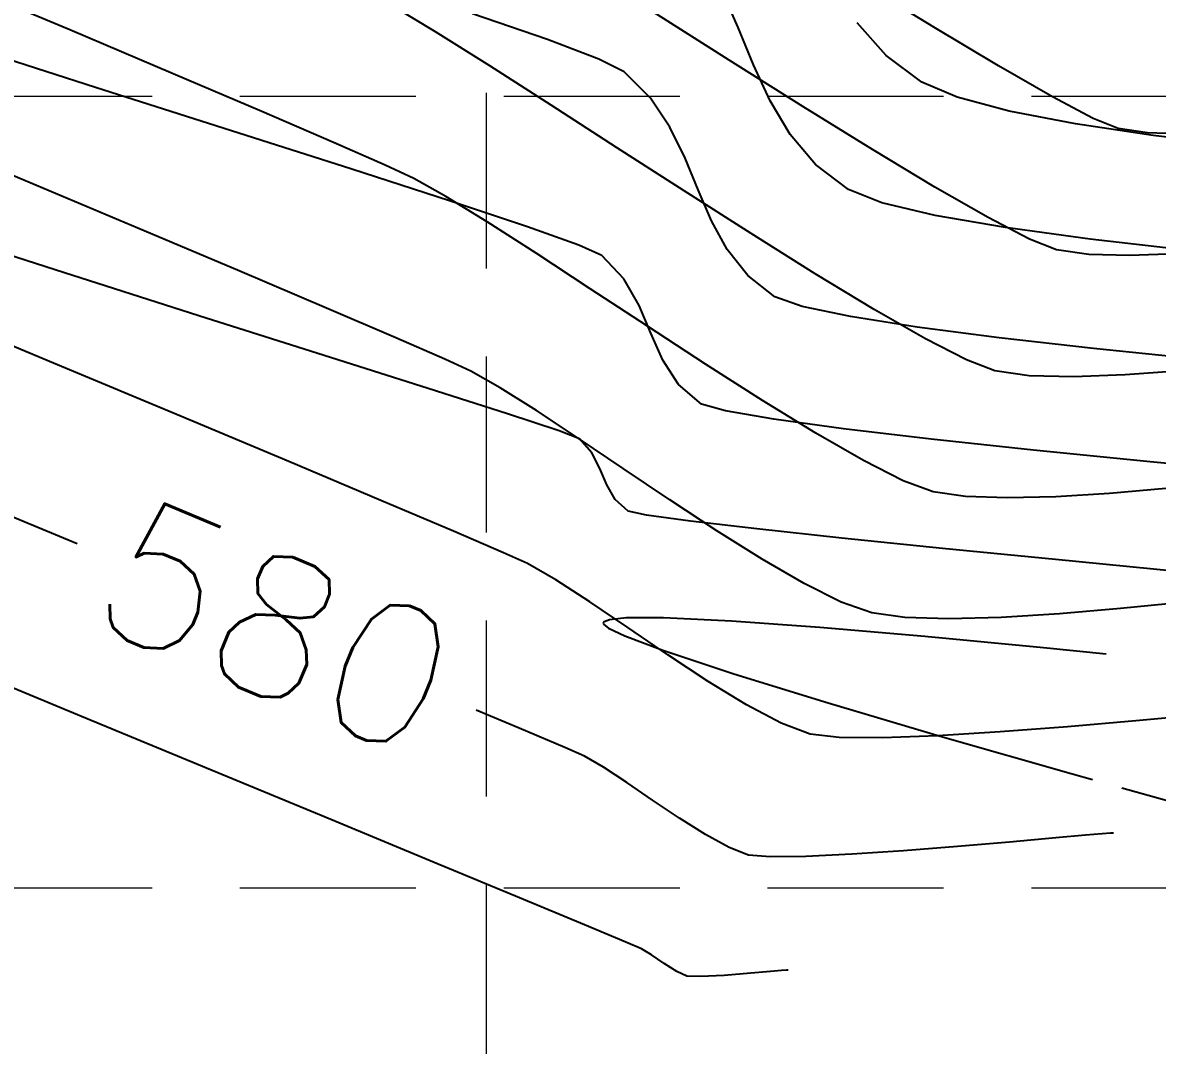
# Model space of a CAD drawing. Header units: inches. Extents: x 2547543 to 2548696, y 7125653 to 7126375.
# Drawn here: x 2547839.05 to 2547864.85, y 7125776.71 to 7125799.97 of the extents above; entities that cross this region are included whole.
import ezdxf

# ---------------------------------------------------------------- set-up
doc = ezdxf.new("R2010")
doc.units = ezdxf.units.IN
doc.header["$MEASUREMENT"] = 0
doc.linetypes.add('HIDDEN', pattern=[0.375, 0.25, -0.125])
for name, color, linetype in [('CONT-MJR', 6, 'Continuous'), ('CONT-MNR', 14, 'Continuous'), ('GRID', 254, 'HIDDEN'), ('V-TOPO-MAJR-E', 6, 'Continuous'), ('V-TOPO-MINR-E', 14, 'Continuous')]:
    doc.layers.add(name, color=color, linetype=linetype)
doc.styles.add('L100', font='simplex', dxfattribs={"height": 4})

msp = doc.modelspace()

# ---------------------------------------------------------------- linework, layer by layer
at = {"layer": 'CONT-MJR', "color": 35}
for points, elevation in [([(2547858.683439637, 7125799.224305421), (2547858.022344749, 7125799.968443315)], 575), ([(2547860.299663153, 7125798.271376992), (2547859.494396986, 7125798.61361103)], 575), ([(2547852.268906738, 7125786.346551284), (2547852.249257971, 7125786.316951154)], 580), ([(2547852.249257971, 7125786.316951154), (2547852.259456713, 7125786.286276112)], 580), ([(2547852.259456713, 7125786.286276112), (2547852.36755301, 7125786.203194682)], 580), ([(2547852.390845399, 7125786.393236784), (2547852.268906738, 7125786.346551284)], 580), ([(2547852.770528926, 7125786.43336266), (2547852.390845399, 7125786.393236784)], 580), ([(2547853.616571561, 7125786.434922742), (2547852.770528926, 7125786.43336266)], 580), ([(2547855.161264969, 7125786.361703266), (2547853.616571561, 7125786.434922742)], 580), ([(2547857.366245997, 7125784.501306599), (2547859.963823958, 7125783.732839668)], 580), ([(2547864.040829306, 7125782.570513687), (2547866.219841362, 7125781.95998975)], 580)]:
    msp.add_lwpolyline(points, dxfattribs=dict(at, elevation=elevation))
at = {"layer": 'CONT-MJR', "color": 35, "extrusion": (0.6015600347260947, 0.79882759380253, 0), "elevation": 7224975.006358966}
msp.add_lwpolyline([(2251295.192198935, 575), (2251296.20738338, 575)], dxfattribs=at)
at = {"layer": 'CONT-MJR', "color": 35, "extrusion": (-0.2574051014614311, -0.9663035825979487, 0), "elevation": -7541516.637446207}
msp.add_lwpolyline([(627790.9316978573, 575.0000000000009), (627789.7084861037, 575.0000000000009)], dxfattribs=at)
at = {"layer": 'CONT-MJR', "color": 35, "extrusion": (-0.1880688843073614, -0.9821558403610826, 0), "elevation": -7477817.546450246}
msp.add_lwpolyline([(1162257.694643649, 575), (1162256.163158867, 575)], dxfattribs=at)
at = {"layer": 'CONT-MJR', "color": 35, "extrusion": (-0.1461350166269469, -0.9892646546376971, 0), "elevation": -7421631.769333343}
msp.add_lwpolyline([(1479184.026941425, 575), (1479182.235959985, 575)], dxfattribs=at)
at = {"layer": 'CONT-MJR', "color": 35, "extrusion": (-0.1180540942590287, -0.9930071655475001, 0), "elevation": -7376753.751407985}
msp.add_lwpolyline([(1688820.401146915, 575.0000000000005), (1688818.402382245, 575.0000000000005)], dxfattribs=at)
at = {"layer": 'CONT-MJR', "color": 35, "extrusion": (-0.0724494666380272, -0.9973720844217897, 0), "elevation": -7291651.144220944}
msp.add_lwpolyline([(2024902.206534271, 580.0000000000009), (2024900.191713727, 580.0000000000009)], dxfattribs=at)
at = {"layer": 'CONT-MJR', "color": 35, "extrusion": (-0.4282777261012266, -0.9036471597507308, 0), "elevation": -7530384.881925048}
msp.add_lwpolyline([(-749455.9563842579, 580.0000000000009), (-749455.5442126249, 580.0000000000009)], dxfattribs=at)
at = {"layer": 'CONT-MJR', "color": 35, "extrusion": (-0.3524393609738374, -0.9358346525088465, 0), "elevation": -7566521.081666644}
msp.add_lwpolyline([(-127038.5900844797, 580.0000000000009), (-127037.6666515009, 580.0000000000009)], dxfattribs=at)
at = {"layer": 'CONT-MJR', "color": 35, "extrusion": (-0.08627739450300616, -0.9962711534505919, 0), "elevation": -7319037.730649875}
msp.add_lwpolyline([(1923564.735310984, 580.0000000000009), (1923562.333892375, 580.0000000000009)], dxfattribs=at)
at = {"layer": 'CONT-MJR', "color": 35, "extrusion": (-0.09493408557108284, -0.9954835605859006, 0), "elevation": -7335481.545558169}
msp.add_lwpolyline([(1859875.03693418, 580), (1859872.331205552, 580)], dxfattribs=at)
at = {"layer": 'CONT-MJR', "color": 35, "extrusion": (-0.1007685070710241, -0.9949098994294294, 0), "elevation": -7346259.061392843}
msp.add_lwpolyline([(1816840.02554529, 580.0000000000005), (1816838.589731879, 580.0000000000005)], dxfattribs=at)
at = {"layer": 'CONT-MJR', "color": 35, "extrusion": (-0.315130919348933, -0.9490482093499235, 0), "elevation": -7565621.608606227}
msp.add_lwpolyline([(172480.5016356432, 580), (172482.2058284688, 580)], dxfattribs=at)
at = {"layer": 'CONT-MJR', "color": 35, "extrusion": (0.2952903710165327, 0.9554075553317122, 0), "elevation": 7560386.097189929}
msp.add_lwpolyline([(-330064.3836498982, 580.0000000000009), (-330066.6284442982, 580.0000000000009)], dxfattribs=at)
at = {"layer": 'CONT-MJR', "color": 35, "extrusion": (0.2757829144136507, 0.9612199457551395, 0), "elevation": 7552101.699484235}
msp.add_lwpolyline([(-483884.4108946496, 580.0000000000009), (-483887.5069752622, 580.0000000000009)], dxfattribs=at)
at = {"layer": 'CONT-MJR', "color": 35, "extrusion": (-0.2697940636839826, -0.9629180459420642, 0), "elevation": -7548943.221896692}
msp.add_lwpolyline([(530889.2835039776, 580), (530889.7367145584, 580)], dxfattribs=at)
at = {"layer": 'CONT-MNR', "color": 35, "extrusion": (0.917355216341702, 0.3980696007618129, 0), "elevation": 5173852.668367241}
msp.add_lwpolyline([(5522665.921526715, 576), (5522666.850579684, 576)], dxfattribs=at)
at = {"layer": 'CONT-MNR', "color": 35, "extrusion": (-0.3263557606258244, -0.9452470140160929, 0), "elevation": -7567146.623700409}
msp.add_lwpolyline([(82802.78454126185, 577), (82800.98684709286, 577)], dxfattribs=at)
at = {"layer": 'CONT-MNR', "color": 35}
for points, elevation in [([(2547855.665035751, 7125799.008143116), (2547855.315387113, 7125799.857322472)], 576), ([(2547852.146793521, 7125799.139370644), (2547850.97698473, 7125799.584943868)], 577), ([(2547853.76475333, 7125797.590460905), (2547853.319768006, 7125798.254065208)], 577), ([(2547854.111080306, 7125796.885722738), (2547853.76475333, 7125797.590460905)], 577), ([(2547846.507490385, 7125796.643002493), (2547843.79521402, 7125797.509942412)], 578), ([(2547857.07394447, 7125796.745464542), (2547856.496210684, 7125797.425583537)], 576), ([(2547857.82391413, 7125796.174960226), (2547857.07394447, 7125796.745464542)], 576), ([(2547851.695540976, 7125794.912339823), (2547850.525453826, 7125795.328521484)], 578), ([(2547855.069708661, 7125794.807929478), (2547854.712398219, 7125795.466134584)], 577), ([(2547843.050634833, 7125793.305439222), (2547839.783614515, 7125794.347126319)], 579), ([(2547853.061324651, 7125793.537321122), (2547852.71667801, 7125794.142820098)], 578), ([(2547857.872229342, 7125793.285625428), (2547856.773010253, 7125793.516579074)], 577), ([(2547845.903633302, 7125792.400348665), (2547843.050634833, 7125793.305439222)], 579), ([(2547859.385894231, 7125793.04696827), (2547857.872229342, 7125793.285625428)], 577), ([(2547853.603159135, 7125792.292241116), (2547853.330090033, 7125792.90566445)], 578), ([(2547848.26918777, 7125791.649923429), (2547845.903633302, 7125792.400348665)], 579), ([(2547855.02539312, 7125791.13916988), (2547854.48294842, 7125791.297658616)], 578), ([(2547851.989590287, 7125790.189462632), (2547851.706965675, 7125790.507327477)], 579), ([(2547862.03300156, 7125790.24774776), (2547859.708585742, 7125790.497677405)], 578), ([(2547852.173883636, 7125789.828291542), (2547851.989590287, 7125790.189462632)], 579), ([(2547852.517752328, 7125789.125657431), (2547852.327414667, 7125789.461220907)], 579), ([(2547853.235076165, 7125788.769001495), (2547852.812465565, 7125788.859007811)], 579), ([(2547854.235888319, 7125788.632690913), (2547853.235076165, 7125788.769001495)], 579), ([(2547855.740334911, 7125788.456764679), (2547854.235888319, 7125788.632690913)], 579), ([(2547859.961862959, 7125788.012819722), (2547857.673848829, 7125788.24791141)], 579), ([(2547865.303123406, 7125787.490675551), (2547862.52981019, 7125787.75817823)], 579)]:
    msp.add_lwpolyline(points, dxfattribs=dict(at, elevation=elevation))
at = {"layer": 'CONT-MNR', "color": 35, "extrusion": (-0.3049276047079105, -0.9523755330157828, 0), "elevation": -7563343.103770133}
msp.add_lwpolyline([(253648.4820151152, 578.0000000000009), (253644.910521965, 578.0000000000009)], dxfattribs=at)
at = {"layer": 'CONT-MNR', "color": 35, "extrusion": (0.4497722647924121, 0.89314327508161, 0), "elevation": 7510312.811330746}
msp.add_lwpolyline([(929389.1592155457, 577), (929389.80655968, 577)], dxfattribs=at)
at = {"layer": 'CONT-MNR', "color": 35, "extrusion": (0.9082280040061539, 0.4184756775954822, 0), "elevation": 5296007.4334931}
msp.add_lwpolyline([(5405633.682014941, 576.0000000000009), (5405634.584273531, 576.0000000000009)], dxfattribs=at)
at = {"layer": 'CONT-MNR', "color": 35, "extrusion": (0.7067168715321288, 0.7074964759571886, 0), "elevation": 6842088.080402218}
msp.add_lwpolyline([(3233324.604290383, 577), (3233325.445006125, 577)], dxfattribs=at)
at = {"layer": 'CONT-MNR', "color": 35, "extrusion": (-0.3038798755505057, -0.9527103553732421, 0), "elevation": -7563059.533426766}
msp.add_lwpolyline([(261970.7070544553, 578), (261967.4629000342, 578)], dxfattribs=at)
at = {"layer": 'CONT-MNR', "color": 35, "extrusion": (0.8596028308603557, 0.5109627904034332, 0), "elevation": 5831161.993194416}
msp.add_lwpolyline([(4823495.774317718, 576), (4823496.66205684, 576)], dxfattribs=at)
at = {"layer": 'CONT-MNR', "color": 35, "extrusion": (0.9231457024858802, 0.3844502724434601, 0), "elevation": 5091555.127297632}
msp.add_lwpolyline([(5598624.787403733, 577), (5598625.564691199, 577)], dxfattribs=at)
at = {"layer": 'CONT-MNR', "color": 35, "extrusion": (0.3075332537381679, 0.9515373339208588, 0), "elevation": 7564009.066218742}
msp.add_lwpolyline([(-232954.027301285, 578.0000000000005), (-232951.6458779024, 578.0000000000005)], dxfattribs=at)
at = {"layer": 'CONT-MNR', "color": 35, "extrusion": (0.9183779522181814, 0.3957043553962222, 0), "elevation": 5159601.894933828}
msp.add_lwpolyline([(5535976.241501516, 577), (5535977.005934684, 577)], dxfattribs=at)
at = {"layer": 'CONT-MNR', "color": 35, "extrusion": (-0.3665106977612597, -0.9304138371856658, 0), "elevation": -7563756.51098694}
msp.add_lwpolyline([(-241117.5367720942, 576), (-241118.3536377209, 576)], dxfattribs=at)
at = {"layer": 'CONT-MNR', "color": 35, "extrusion": (0.3153163396976056, 0.9489866205166986, 0), "elevation": 7565663.329090006}
msp.add_lwpolyline([(-170996.3593084295, 578.0000000000009), (-170994.5131810475, 578.0000000000009)], dxfattribs=at)
at = {"layer": 'CONT-MNR', "color": 35, "extrusion": (0.2316657605534446, 0.9727954437533073, 0), "elevation": 7522193.35750127}
msp.add_lwpolyline([(-827743.548044075, 576), (-827742.3007192975, 576)], dxfattribs=at)
at = {"layer": 'CONT-MNR', "color": 35, "extrusion": (-0.1705288917747273, -0.9853526764920688, 0), "elevation": -7455905.46103527}
msp.add_lwpolyline([(1295388.070584238, 576.0000000000009), (1295386.446227274, 576.0000000000009)], dxfattribs=at)
at = {"layer": 'CONT-MNR', "color": 35, "extrusion": (0.3061581095485602, 0.9519806783531123, 0), "elevation": 7563660.347966119}
msp.add_lwpolyline([(-243874.5191923827, 579), (-243870.7295986465, 579)], dxfattribs=at)
at = {"layer": 'CONT-MNR', "color": 35, "extrusion": (-0.1358591362000354, -0.9907281640848716, 0), "elevation": -7405876.353407758}
msp.add_lwpolyline([(1556135.589100086, 576), (1556133.649576192, 576)], dxfattribs=at)
at = {"layer": 'CONT-MNR', "color": 35, "extrusion": (-0.1134324682642134, -0.9935457086332204, 0), "elevation": -7368813.513781749}
msp.add_lwpolyline([(1723124.337242556, 576.0000000000005), (1723122.14678344, 576.0000000000005)], dxfattribs=at)
at = {"layer": 'CONT-MNR', "color": 35, "extrusion": (-0.4109161618813552, -0.9116731365487831, 0), "elevation": -7543349.237910812}
msp.add_lwpolyline([(-605295.778152281, 578.0000000000009), (-605296.3489973908, 578.0000000000009)], dxfattribs=at)
at = {"layer": 'CONT-MNR', "color": 35, "extrusion": (0.7844785242600008, 0.6201559843900982, 0), "elevation": 6417841.878786769}
msp.add_lwpolyline([(4009964.679209854, 577.0000000000005), (4009965.426265615, 577.0000000000005)], dxfattribs=at)
at = {"layer": 'CONT-MNR', "color": 35, "extrusion": (0.7300837672010638, 0.683357661016179, 0), "elevation": 6729611.92798608}
msp.add_lwpolyline([(3461331.959006571, 578.0000000000009), (3461332.691731043, 578.0000000000009)], dxfattribs=at)
at = {"layer": 'CONT-MNR', "color": 35, "extrusion": (-0.6163206660770838, -0.7874952930439012, 0), "elevation": -7181825.428096743}
msp.add_lwpolyline([(-2385349.213710065, 577), (-2385350.001564314, 577)], dxfattribs=at)
at = {"layer": 'CONT-MNR', "color": 35, "extrusion": (-0.3342473639820651, -0.9424853843275454, 0), "elevation": -7567570.651294285}
msp.add_lwpolyline([(19540.07072506286, 577), (19539.41333664255, 577)], dxfattribs=at)
at = {"layer": 'CONT-MNR', "color": 35, "extrusion": (0.9201675946066328, 0.3915247091000053, 0), "elevation": 5134376.064656603}
msp.add_lwpolyline([(5559376.183777287, 578.0000000000009), (5559376.870235576, 578.0000000000009)], dxfattribs=at)
at = {"layer": 'CONT-MNR', "color": 35, "extrusion": (-0.1292616106883366, -0.9916105263672109, 0), "elevation": -7395351.802116105}
msp.add_lwpolyline([(1605394.578750843, 577.0000000000009), (1605392.700073349, 577.0000000000009)], dxfattribs=at)
at = {"layer": 'CONT-MNR', "color": 35, "extrusion": (-0.1126951899090502, -0.9936296061266306, 0), "elevation": -7367530.4046017}
msp.add_lwpolyline([(1728589.956545617, 577), (1728587.79580731, 577)], dxfattribs=at)
at = {"layer": 'CONT-MNR', "color": 35, "extrusion": (-0.1011961707821878, -0.9948664910524538, 0), "elevation": -7347046.26008372}
msp.add_lwpolyline([(1813683.373365701, 577), (1813680.995321572, 577)], dxfattribs=at)
at = {"layer": 'CONT-MNR', "color": 35, "extrusion": (0.8387646136552978, 0.5444941899411592, 0), "elevation": 6017001.944956812}
msp.add_lwpolyline([(4589570.278569901, 578), (4589570.93524872, 578)], dxfattribs=at)
at = {"layer": 'CONT-MNR', "color": 35, "extrusion": (-0.6475525066639323, -0.7620208337790103, 0), "elevation": -7079870.983025222}
msp.add_lwpolyline([(-2672805.819318928, 578), (-2672806.504643342, 578)], dxfattribs=at)
at = {"layer": 'CONT-MNR', "color": 35, "extrusion": (-0.3048670968940112, -0.95239490403478, 0), "elevation": -7563322.759754371}
msp.add_lwpolyline([(254140.1893394999, 579.0000000000009), (254138.2944445247, 579.0000000000009)], dxfattribs=at)
at = {"layer": 'CONT-MNR', "color": 35, "extrusion": (-0.1697933339035487, -0.9854796922118275, 0), "elevation": -7454931.257659315}
msp.add_lwpolyline([(1300948.671061836, 578.0000000000009), (1300947.55200475, 578.0000000000009)], dxfattribs=at)
at = {"layer": 'CONT-MNR', "color": 35, "extrusion": (-0.3138574968570502, -0.9494701004595283, 0), "elevation": -7565387.411759811}
msp.add_lwpolyline([(182625.7492294, 579), (182624.5165418019, 579)], dxfattribs=at)
at = {"layer": 'CONT-MNR', "color": 35, "extrusion": (-0.1347464401174842, -0.9908801122616526, 0), "elevation": -7404119.078864784}
msp.add_lwpolyline([(1564446.604111308, 578), (1564445.002917605, 578)], dxfattribs=at)
at = {"layer": 'CONT-MNR', "color": 35, "extrusion": (-0.3590828410430606, -0.9333056912225728, 0), "elevation": -7565430.664442169}
msp.add_lwpolyline([(-180824.6015466126, 579.0000000000009), (-180825.0973001164, 579.0000000000009)], dxfattribs=at)
at = {"layer": 'CONT-MNR', "color": 35, "extrusion": (-0.1174135473845601, -0.9930831077460606, 0), "elevation": -7375655.419204069}
msp.add_lwpolyline([(1693572.097251806, 578.0000000000009), (1693570.089571305, 578.0000000000009)], dxfattribs=at)
at = {"layer": 'CONT-MNR', "color": 35, "extrusion": (-0.09969920807659731, -0.9950176219087274, 0), "elevation": -7344306.693513061}
msp.add_lwpolyline([(1824734.567777209, 578), (1824731.976408356, 578)], dxfattribs=at)
at = {"layer": 'CONT-MNR', "color": 35, "extrusion": (-0.09428774577401182, -0.9955449869276906, 0), "elevation": -7334276.912588946}
msp.add_lwpolyline([(1864641.934601832, 578.0000000000009), (1864639.166350073, 578.0000000000009)], dxfattribs=at)
at = {"layer": 'CONT-MNR', "color": 35, "extrusion": (0.92255414165392, 0.3858676660685617, 0), "elevation": 5100143.465276247}
msp.add_lwpolyline([(5590792.748936353, 579.0000000000009), (5590793.146821549, 579.0000000000009)], dxfattribs=at)
at = {"layer": 'CONT-MNR', "color": 35, "extrusion": (-0.670919287221581, -0.7415303837565158, 0), "elevation": -6993392.540072864}
msp.add_lwpolyline([(-2891518.908394296, 579), (-2891519.305833487, 579)], dxfattribs=at)
at = {"layer": 'CONT-MNR', "color": 35, "extrusion": (-0.1073927632371755, -0.9942166737710066, 0), "elevation": -7358198.965764686}
msp.add_lwpolyline([(1767864.49154972, 579.0000000000009), (1767862.546788613, 579.0000000000009)], dxfattribs=at)
at = {"layer": 'CONT-MNR', "color": 35, "extrusion": (-0.09867753567697565, -0.9951194621515144, 0), "elevation": -7342426.877009541}
msp.add_lwpolyline([(1832272.414566524, 579), (1832269.834024863, 579)], dxfattribs=at)
at = {"layer": 'GRID', "color": 252, "linetype": 'HIDDEN', "lineweight": 0, "ltscale": 16}
for p, q in [((2547849.583313598, 7126356.376313465), (2547849.583313598, 7125726.296813901)), ((2547561.986892405, 7125798.2968139), (2548677.986892388, 7125798.2968139)), ((2547561.986892405, 7125780.2968139), (2548677.986892388, 7125780.2968139))]:
    msp.add_line(p, q, dxfattribs=at)
at = {"layer": 'V-TOPO-MAJR-E', "color": 35, "extrusion": (-0.5355106500897718, -0.8445284741442588, 0), "elevation": -7382343.803585861}
msp.add_lwpolyline([(-1664205.130486598, 575), (-1664207.169119937, 575)], dxfattribs=at)
at = {"layer": 'V-TOPO-MAJR-E', "color": 35, "extrusion": (-0.5320512305037947, -0.846712163677479, 0), "elevation": -7389090.236669109}
msp.add_lwpolyline([(-1633988.293828504, 575), (-1633990.276911625, 575)], dxfattribs=at)
at = {"layer": 'V-TOPO-MAJR-E', "color": 35, "extrusion": (-0.5258443014564765, -0.8505808430865054, 0), "elevation": -7400843.298600934}
msp.add_lwpolyline([(-1579900.272624365, 575), (-1579902.129741258, 575)], dxfattribs=at)
at = {"layer": 'V-TOPO-MAJR-E', "color": 35, "extrusion": (0.5154285437951145, 0.8569325622481899, 0), "elevation": 7419566.485181743}
msp.add_lwpolyline([(1489494.755308527, 575.0000000000009), (1489496.416193321, 575.0000000000009)], dxfattribs=at)
at = {"layer": 'V-TOPO-MAJR-E', "color": 35, "extrusion": (0.4973296298415289, 0.86756166310049, 0), "elevation": 7449193.796840874}
msp.add_lwpolyline([(1333442.729044346, 575.0000000000009), (1333444.123775442, 575.0000000000009)], dxfattribs=at)
at = {"layer": 'V-TOPO-MAJR-E', "color": 35, "extrusion": (-0.4617541145660831, -0.8870079693448603, 0), "elevation": -7497122.731113209}
msp.add_lwpolyline([(-1030391.336119356, 575), (-1030392.395720832, 575)], dxfattribs=at)
at = {"layer": 'V-TOPO-MAJR-E', "color": 35, "extrusion": (0.368553948747135, 0.9296063612427006, 0), "elevation": 7563208.985721187}
msp.add_lwpolyline([(257730.575235059, 575), (257731.2344876872, 575)], dxfattribs=at)
at = {"layer": 'V-TOPO-MAJR-E', "color": 35, "extrusion": (-0.1434301870487583, -0.9896604374446613, 0), "elevation": -7417557.60738927}
msp.add_lwpolyline([(1499465.432923573, 575), (1499464.688535962, 575)], dxfattribs=at)
at = {"layer": 'V-TOPO-MAJR-E', "color": 35, "extrusion": (-0.02762127314955561, -0.9996184598483553, 0), "elevation": -7193451.150110618}
msp.add_lwpolyline([(2350068.588581189, 575.0000000000009), (2350067.657418272, 575.0000000000009)], dxfattribs=at)
at = {"layer": 'V-TOPO-MAJR-E', "color": 35, "extrusion": (0.03599332600140539, -0.9993520303093183, 0), "elevation": -7029471.266736718}
msp.add_lwpolyline([(2802695.405709658, 575), (2802694.334062601, 575)], dxfattribs=at)
at = {"layer": 'V-TOPO-MAJR-E', "color": 35, "extrusion": (0.383512620902167, 0.923535635267395, 0), "elevation": 7558048.163317563}
msp.add_lwpolyline([(379808.3808178506, 580), (379810.2210577782, 580)], dxfattribs=at)
at = {"layer": 'V-TOPO-MAJR-E', "color": 35, "extrusion": (-0.3873135810150564, -0.9219480408142823, 0), "elevation": -7556419.567838282}
msp.add_lwpolyline([(-410927.2609715369, 580.0000000000009), (-410928.3258033199, 580.0000000000009)], dxfattribs=at)
at = {"layer": 'V-TOPO-MAJR-E', "color": 35, "extrusion": (-0.3904447889203874, -0.9206263448353594, 0), "elevation": -7554979.297001795}
msp.add_lwpolyline([(-436605.929388518, 580), (-436607.0554779149, 580)], dxfattribs=at)
at = {"layer": 'V-TOPO-MAJR-E', "color": 35, "extrusion": (-0.4021010361539791, -0.9155953018249364, 0), "elevation": -7548827.559356763}
msp.add_lwpolyline([(-532483.6859224951, 580), (-532484.1732848021, 580)], dxfattribs=at)
at = {"layer": 'V-TOPO-MAJR-E', "color": 35, "extrusion": (0.5012630195094818, 0.8652949700953063, 0), "elevation": 7443048.336051411}
msp.add_lwpolyline([(1367247.7838751, 580.0000000000009), (1367248.281725062, 580.0000000000009)], dxfattribs=at)
at = {"layer": 'V-TOPO-MAJR-E', "color": 35, "extrusion": (-0.5493041540157888, -0.835622490351354, 0), "elevation": -7354010.395929134}
msp.add_lwpolyline([(-1785178.947166068, 580.0000000000009), (-1785179.57972728, 580.0000000000009)], dxfattribs=at)
at = {"layer": 'V-TOPO-MAJR-E', "color": 35, "elevation": 580}
for points in [[(2547853.369732465, 7125782.291455066), (2547852.781605449, 7125782.6924559)], [(2547853.979153457, 7125781.881304294), (2547853.369732465, 7125782.291455066)], [(2547863.214030363, 7125781.490336158), (2547862.537009711, 7125781.430439487)], [(2547863.597600544, 7125781.522810131), (2547863.214030363, 7125781.490336158)], [(2547863.783165072, 7125781.537051845), (2547863.597600544, 7125781.522810131)], [(2547859.079586371, 7125781.139970393), (2547857.898352345, 7125781.059499221)], [(2547856.043160115, 7125780.997071095), (2547855.552673644, 7125781.039776285)], [(2547856.855631637, 7125781.007755763), (2547856.043160115, 7125780.997071095)], [(2547857.898352345, 7125781.059499221), (2547856.855631637, 7125781.007755763)]]:
    msp.add_lwpolyline(points, dxfattribs=at)
at = {"layer": 'V-TOPO-MAJR-E', "color": 35, "extrusion": (-0.5347374165374774, -0.845018281077294, 0), "elevation": -7383848.811198732}
msp.add_lwpolyline([(-1657438.302992006, 580.0000000000005), (-1657439.004118025, 580.0000000000005)], dxfattribs=at)
at = {"layer": 'V-TOPO-MAJR-E', "color": 35, "extrusion": (-0.4816834772731046, -0.8763452674158118, 0), "elevation": -7471904.349403488}
msp.add_lwpolyline([(-1199570.305318026, 580.0000000000009), (-1199570.918383414, 580.0000000000009)], dxfattribs=at)
at = {"layer": 'V-TOPO-MAJR-E', "color": 35, "extrusion": (0.08500721268967053, -0.9963803359113091, 0), "elevation": -6883401.799319821}
msp.add_lwpolyline([(3144381.897670289, 580.0000000000009), (3144380.710319409, 580.0000000000009)], dxfattribs=at)
at = {"layer": 'V-TOPO-MAJR-E', "color": 35, "extrusion": (0.08821697000829451, -0.9961012831045626, 0), "elevation": -6873235.312970798}
msp.add_lwpolyline([(3166543.989024162, 580.0000000000009), (3166542.938569948, 580.0000000000009)], dxfattribs=at)
at = {"layer": 'V-TOPO-MAJR-E', "color": 35, "extrusion": (0.0660461766321589, -0.9978165675875871, 0), "elevation": -6941946.213222473}
msp.add_lwpolyline([(3012931.390524884, 580), (3012931.320836801, 580)], dxfattribs=at)
at = {"layer": 'V-TOPO-MAJR-E', "color": 35, "extrusion": (-0.3601037847922938, -0.9329122489164056, 0), "elevation": -7565220.84272542}
msp.add_lwpolyline([(-189095.0684656859, 580.0000000000009), (-189095.5441791657, 580.0000000000009)], dxfattribs=at)
at = {"layer": 'V-TOPO-MAJR-E', "color": 35, "extrusion": (0.07863757430400173, -0.9969032710888167, 0), "elevation": -6903357.069812386}
msp.add_lwpolyline([(3100324.426407583, 580.0000000000009), (3100323.194581471, 580.0000000000009)], dxfattribs=at)
at = {"layer": 'V-TOPO-MINR-E', "color": 35}
for points, elevation in [([(2547840.119591425, 7125799.802863662), (2547837.512719136, 7125800.901302211)], 577), ([(2547859.763694946, 7125799.869803603), (2547858.101214784, 7125800.889340258)], 574), ([(2547862.465181783, 7125798.280363591), (2547861.237366154, 7125798.986719202)], 574), ([(2547846.115739833, 7125797.242528261), (2547844.486508959, 7125797.945820278)], 577), ([(2547852.55074152, 7125797.133613703), (2547851.059974891, 7125798.093998896)], 576), ([(2547865.477319345, 7125797.437322611), (2547864.628404632, 7125797.461088895)], 574), ([(2547843.980374107, 7125794.318840252), (2547841.665273323, 7125795.296411135)], 578), ([(2547851.953078419, 7125793.918522778), (2547850.721919067, 7125794.724152941)], 577), ([(2547845.956442856, 7125793.479063312), (2547843.980374107, 7125794.318840252)], 578), ([(2547847.531755738, 7125792.803059012), (2547845.956442856, 7125793.479063312)], 578), ([(2547839.834254559, 7125792.191682371), (2547836.807541744, 7125793.45274867)], 579), ([(2547859.573610578, 7125792.781448958), (2547858.409958862, 7125793.448684508)], 576), ([(2547848.644588924, 7125792.316806055), (2547847.531755738, 7125792.803059012)], 578), ([(2547860.506725117, 7125792.301749649), (2547859.573610578, 7125792.781448958)], 576), ([(2547849.233218579, 7125792.046283142), (2547848.644588924, 7125792.316806055)], 578), ([(2547862.945673085, 7125791.917464548), (2547861.936896664, 7125791.94201823)], 576), ([(2547864.1175358, 7125791.961005375), (2547862.945673085, 7125791.917464548)], 576), ([(2547857.079181629, 7125790.635384669), (2547855.866109629, 7125791.380263398)], 577), ([(2547852.699626477, 7125789.831786397), (2547851.676433403, 7125790.521908084)], 578), ([(2547859.072397011, 7125789.552434054), (2547858.164389702, 7125790.011941818)], 577), ([(2547859.753866721, 7125789.299360585), (2547859.072397011, 7125789.552434054)], 577), ([(2547854.829687001, 7125788.415640126), (2547853.763461445, 7125789.116525294)], 578), ([(2547860.486086651, 7125789.192278435), (2547859.753866721, 7125789.299360585)], 577), ([(2547861.433742644, 7125789.160311496), (2547860.486086651, 7125789.192278435)], 577), ([(2547849.978182578, 7125787.915772786), (2547848.843878771, 7125788.40445778)], 579), ([(2547855.860051842, 7125787.768646244), (2547854.829687001, 7125788.415640126)], 578), ([(2547850.527727292, 7125787.667880659), (2547849.978182578, 7125787.915772786)], 579), ([(2547852.805440824, 7125786.213836185), (2547851.940357537, 7125786.8008145)], 579), ([(2547858.353469029, 7125786.546165818), (2547857.66019416, 7125786.794393739)], 578), ([(2547859.104624073, 7125786.440626952), (2547858.353469029, 7125786.546165818)], 578), ([(2547861.299531533, 7125786.446411841), (2547860.106981594, 7125786.412145515)], 578), ([(2547854.63246028, 7125784.989048933), (2547853.717520635, 7125785.592843672)], 579), ([(2547855.506123072, 7125784.453663935), (2547854.63246028, 7125784.989048933)], 579), ([(2547862.806008798, 7125783.958524266), (2547861.277019047, 7125783.841622823)], 579), ([(2547858.601113734, 7125783.708110643), (2547857.609727371, 7125783.7168954)], 579), ([(2547859.849465826, 7125783.753919033), (2547858.601113734, 7125783.708110643)], 579), ([(2547861.277019047, 7125783.841622823), (2547859.849465826, 7125783.753919033)], 579), ([(2547846.052969799, 7125781.845960504), (2547843.357894792, 7125782.962020584)], 581), ([(2547850.346798918, 7125780.065594205), (2547848.403271077, 7125780.871892905)], 581), ([(2547851.821553611, 7125779.452840824), (2547850.346798918, 7125780.065594205)], 581), ([(2547853.630823126, 7125778.576655373), (2547853.344409219, 7125778.771336235)], 581), ([(2547854.997167147, 7125778.304721314), (2547854.462928914, 7125778.276078423)], 581), ([(2547855.606479147, 7125778.352547376), (2547854.997167147, 7125778.304721314)], 581), ([(2547856.048182128, 7125778.391205098), (2547855.606479147, 7125778.352547376)], 581), ([(2547856.302873971, 7125778.413722393), (2547856.048182128, 7125778.391205098)], 581)]:
    msp.add_lwpolyline(points, dxfattribs=dict(at, elevation=elevation))
at = {"layer": 'V-TOPO-MINR-E', "color": 35, "extrusion": (-0.5173751815110682, -0.8557586818469266, 0), "elevation": -7416158.555808967}
msp.add_lwpolyline([(-1506368.52855648, 576), (-1506369.728168962, 576)], dxfattribs=at)
at = {"layer": 'V-TOPO-MINR-E', "color": 35, "extrusion": (0.3901964667150485, 0.9207316207033903, 0), "elevation": 7555107.413717982}
msp.add_lwpolyline([(434582.3945845542, 577.0000000000005), (434584.9429916595, 577.0000000000005)], dxfattribs=at)
at = {"layer": 'V-TOPO-MINR-E', "color": 35, "extrusion": (0.5320398757429695, 0.8467192985986594, 0), "elevation": 7389109.139031759}
msp.add_lwpolyline([(1633895.721488652, 576), (1633897.181649228, 576)], dxfattribs=at)
at = {"layer": 'V-TOPO-MINR-E', "color": 35, "extrusion": (0.5140170405940067, 0.8577799729411846, 0), "elevation": 7422011.755087455}
msp.add_lwpolyline([(1477277.763775344, 574), (1477279.481781423, 574)], dxfattribs=at)
at = {"layer": 'V-TOPO-MINR-E', "color": 35, "extrusion": (0.5389766048004906, 0.8423207343273322, 0), "elevation": 7375439.597048054}
msp.add_lwpolyline([(1694530.68740261, 576.0000000000005), (1694532.3388821, 576.0000000000005)], dxfattribs=at)
at = {"layer": 'V-TOPO-MINR-E', "color": 35, "extrusion": (-0.3926604865649146, -0.9196835011516759, 0), "elevation": -7553916.659075756}
msp.add_lwpolyline([(-454808.750826505, 577), (-454810.947798105, 577)], dxfattribs=at)
at = {"layer": 'V-TOPO-MINR-E', "color": 35, "extrusion": (0.4676564804098077, 0.8839102988033972, 0), "elevation": 7490090.880244087}
msp.add_lwpolyline([(1080342.824607976, 574.0000000000005), (1080343.870996308, 574.0000000000005)], dxfattribs=at)
at = {"layer": 'V-TOPO-MINR-E', "color": 35, "extrusion": (-0.3799600313669448, -0.9250029051649677, 0), "elevation": -7559469.911924683}
msp.add_lwpolyline([(-350736.70361578, 574), (-350737.3143863934, 574)], dxfattribs=at)
at = {"layer": 'V-TOPO-MINR-E', "color": 35, "extrusion": (0.3860775917295319, 0.9224663100429875, 0), "elevation": 7556970.671489924}
msp.add_lwpolyline([(400814.5996550978, 578.0000000000009), (400817.6436615065, 578.0000000000009)], dxfattribs=at)
at = {"layer": 'V-TOPO-MINR-E', "color": 35, "extrusion": (-0.1438174002524424, -0.9896042417980173, 0), "elevation": -7418146.660739426}
msp.add_lwpolyline([(1496563.978217093, 574.0000000000005), (1496563.297798795, 574.0000000000005)], dxfattribs=at)
at = {"layer": 'V-TOPO-MINR-E', "color": 35, "extrusion": (-0.4029660642761122, -0.9152149206835628, 0), "elevation": -7548331.479768512}
msp.add_lwpolyline([(-539626.4077612148, 577), (-539627.6889204308, 577)], dxfattribs=at)
at = {"layer": 'V-TOPO-MINR-E', "color": 35, "extrusion": (-0.5410045437495623, -0.841019668998489, 0), "elevation": -7371335.353417255}
msp.add_lwpolyline([(-1712292.692576504, 576), (-1712294.518241032, 576)], dxfattribs=at)
at = {"layer": 'V-TOPO-MINR-E', "color": 35, "extrusion": (-0.4206427822818282, -0.9072263497684592, 0), "elevation": -7536444.125330618}
msp.add_lwpolyline([(-685940.0488528204, 577.0000000000009), (-685940.765800694, 577.0000000000009)], dxfattribs=at)
at = {"layer": 'V-TOPO-MINR-E', "color": 35, "extrusion": (-0.3874060996527031, -0.9219091679508779, 0), "elevation": -7556385.414778856}
msp.add_lwpolyline([(-411697.9730035067, 578), (-411700.7850039485, 578)], dxfattribs=at)
at = {"layer": 'V-TOPO-MINR-E', "color": 35, "extrusion": (-0.4867782700779109, -0.8735255667580409, 0), "elevation": -7464802.372502694}
msp.add_lwpolyline([(-1243071.709958505, 577.0000000000009), (-1243072.54186099, 577.0000000000009)], dxfattribs=at)
at = {"layer": 'V-TOPO-MINR-E', "color": 35, "extrusion": (0.537487323880078, 0.8432718284564191, 0), "elevation": 7378422.419586182}
msp.add_lwpolyline([(1681489.718634978, 576.0000000000009), (1681491.527108602, 576.0000000000009)], dxfattribs=at)
at = {"layer": 'V-TOPO-MINR-E', "color": 35, "extrusion": (0.5240814270253233, 0.8516681618136849, 0), "elevation": 7404093.761992095}
msp.add_lwpolyline([(1564574.648647774, 577.0000000000009), (1564575.757274414, 577.0000000000009)], dxfattribs=at)
at = {"layer": 'V-TOPO-MINR-E', "color": 35, "extrusion": (0.5404872145218367, 0.8413522276302751, 0), "elevation": 7372384.004509628}
msp.add_lwpolyline([(1707761.061155812, 577), (1707762.383240741, 577)], dxfattribs=at)
at = {"layer": 'V-TOPO-MINR-E', "color": 35, "extrusion": (-0.530476752228118, -0.8476994841012397, 0), "elevation": -7392111.062490546}
msp.add_lwpolyline([(-1620251.071861524, 576), (-1620252.793712136, 576)], dxfattribs=at)
at = {"layer": 'V-TOPO-MINR-E', "color": 35, "extrusion": (-0.5183934640122592, -0.8551422200250498, 0), "elevation": -7414359.976099369}
msp.add_lwpolyline([(-1515183.45269771, 576), (-1515185.018695503, 576)], dxfattribs=at)
at = {"layer": 'V-TOPO-MINR-E', "color": 35, "extrusion": (-0.5489458262926774, -0.8358579303899974, 0), "elevation": -7354784.052776128}
msp.add_lwpolyline([(-1782031.01409736, 577.0000000000009), (-1782032.570154581, 577.0000000000009)], dxfattribs=at)
at = {"layer": 'V-TOPO-MINR-E', "color": 35, "extrusion": (-0.5457640466336772, -0.8379389031439186, 0), "elevation": -7361505.926336271}
msp.add_lwpolyline([(-1754054.721233181, 577), (-1754056.297469041, 577)], dxfattribs=at)
at = {"layer": 'V-TOPO-MINR-E', "color": 35, "extrusion": (-0.385576294945438, -0.9226759565395365, 0), "elevation": -7557183.769968766}
msp.add_lwpolyline([(-396702.9764332036, 579), (-396705.9956396623, 579)], dxfattribs=at)
at = {"layer": 'V-TOPO-MINR-E', "color": 35, "extrusion": (0.5377527144387124, 0.8431026142254553, 0), "elevation": 7377889.749124339}
msp.add_lwpolyline([(1683809.715873933, 577.0000000000009), (1683811.247833472, 577.0000000000009)], dxfattribs=at)
at = {"layer": 'V-TOPO-MINR-E', "color": 35, "extrusion": (-0.3591557528992946, -0.9332776356258308, 0), "elevation": -7565421.3499129}
msp.add_lwpolyline([(-181407.3756845361, 576.0000000000009), (-181408.0695180441, 576.0000000000009)], dxfattribs=at)
at = {"layer": 'V-TOPO-MINR-E', "color": 35, "extrusion": (-0.4900114042677959, -0.8717160223877399, 0), "elevation": -7460142.279580198}
msp.add_lwpolyline([(-1270717.5972771, 578), (-1270718.36789454, 578)], dxfattribs=at)
at = {"layer": 'V-TOPO-MINR-E', "color": 35, "extrusion": (-0.1398496509219349, -0.9901727501486866, 0), "elevation": -7412082.606687827}
msp.add_lwpolyline([(1526283.945422544, 576.0000000000009), (1526283.155022837, 576.0000000000009)], dxfattribs=at)
at = {"layer": 'V-TOPO-MINR-E', "color": 35, "extrusion": (0.07350691120714169, -0.9972947076991763, 0), "elevation": -6919228.98942043}
msp.add_lwpolyline([(3064767.63265457, 576), (3064766.357313273, 576)], dxfattribs=at)
at = {"layer": 'V-TOPO-MINR-E', "color": 35, "extrusion": (-0.5331759705880061, -0.846004364283978, 0), "elevation": -7386903.196674043}
msp.add_lwpolyline([(-1643807.772279999, 578), (-1643808.749999986, 578)], dxfattribs=at)
at = {"layer": 'V-TOPO-MINR-E', "color": 35, "extrusion": (-0.5522122794470828, -0.8337035434900446, 0), "elevation": -7347751.790218906}
msp.add_lwpolyline([(-1810796.056035702, 578.0000000000005), (-1810797.188692369, 578.0000000000005)], dxfattribs=at)
at = {"layer": 'V-TOPO-MINR-E', "color": 35, "extrusion": (-0.3867573000147587, -0.9221815390069864, 0), "elevation": -7556669.669001513}
msp.add_lwpolyline([(-406375.5848547053, 579), (-406378.2698211656, 579)], dxfattribs=at)
at = {"layer": 'V-TOPO-MINR-E', "color": 35, "extrusion": (-0.4981397482343462, -0.8670967600152952, 0), "elevation": -7447938.856450017}
msp.add_lwpolyline([(-1340399.683198689, 577.0000000000009), (-1340400.934740757, 577.0000000000009)], dxfattribs=at)
at = {"layer": 'V-TOPO-MINR-E', "color": 35, "extrusion": (-0.3883470852131249, -0.9215131802673633, 0), "elevation": -7555957.611406967}
msp.add_lwpolyline([(-419404.6586471163, 579), (-419406.9348432086, 579)], dxfattribs=at)
at = {"layer": 'V-TOPO-MINR-E', "color": 35, "extrusion": (-0.5579566535493106, -0.8298700939063021, 0), "elevation": -7335071.242881315}
msp.add_lwpolyline([(-1861493.807411277, 578), (-1861495.089340793, 578)], dxfattribs=at)
at = {"layer": 'V-TOPO-MINR-E', "color": 35, "extrusion": (0.08595697578086024, -0.9962988499012777, 0), "elevation": -6880408.986748072}
msp.add_lwpolyline([(3150946.316100106, 577), (3150945.033668722, 577)], dxfattribs=at)
at = {"layer": 'V-TOPO-MINR-E', "color": 35, "extrusion": (0.390822457896334, 0.9204660810719036, 0), "elevation": 7554803.074711901}
msp.add_lwpolyline([(439709.6981907128, 579), (439711.4910908923, 579)], dxfattribs=at)
at = {"layer": 'V-TOPO-MINR-E', "color": 35, "extrusion": (0.02636994082368817, -0.9996522526463666, 0), "elevation": -7056124.230753696}
msp.add_lwpolyline([(2734883.170916238, 577), (2734882.060151128, 577)], dxfattribs=at)
at = {"layer": 'V-TOPO-MINR-E', "color": 35, "extrusion": (0.06271782855175805, -0.998031299099258, 0), "elevation": -6951964.235790582}
msp.add_lwpolyline([(2989761.812321162, 577.0000000000005), (2989760.589525359, 577.0000000000005)], dxfattribs=at)
at = {"layer": 'V-TOPO-MINR-E', "color": 35, "extrusion": (-0.4965014995102676, -0.868035863881243, 0), "elevation": -7450450.861667725}
msp.add_lwpolyline([(-1326337.892642231, 579), (-1326338.628418479, 579)], dxfattribs=at)
at = {"layer": 'V-TOPO-MINR-E', "color": 35, "extrusion": (0.5010140315214886, 0.8654391603218479, 0), "elevation": 7443447.319309125}
msp.add_lwpolyline([(1365104.316657986, 578.0000000000009), (1365105.421591602, 578.0000000000009)], dxfattribs=at)
at = {"layer": 'V-TOPO-MINR-E', "color": 35, "extrusion": (-0.5439854169619767, -0.8390946705424274, 0), "elevation": -7365204.028117803}
msp.add_lwpolyline([(-1738435.119538034, 579.0000000000009), (-1738436.041901269, 579.0000000000009)], dxfattribs=at)
at = {"layer": 'V-TOPO-MINR-E', "color": 35, "extrusion": (-0.4461277178281908, -0.8949693063929121, 0), "elevation": -7514030.38817583}
msp.add_lwpolyline([(-898756.5973813031, 578), (-898757.5403069332, 578)], dxfattribs=at)
at = {"layer": 'V-TOPO-MINR-E', "color": 35, "extrusion": (0.09734865319385592, -0.9952503402266901, 0), "elevation": -6843910.453755328}
msp.add_lwpolyline([(3229449.660630746, 578.0000000000009), (3229448.256896637, 578.0000000000009)], dxfattribs=at)
at = {"layer": 'V-TOPO-MINR-E', "color": 35, "extrusion": (0.06245061011196481, -0.9980480556048609, 0), "elevation": -6952761.814860403}
msp.add_lwpolyline([(2987899.051371605, 578.0000000000009), (2987897.72705431, 578.0000000000009)], dxfattribs=at)
at = {"layer": 'V-TOPO-MINR-E', "color": 35, "extrusion": (0.08376278034178102, -0.996485723244149, 0), "elevation": -6887328.486063876}
msp.add_lwpolyline([(3135785.813483953, 578), (3135784.418677613, 578)], dxfattribs=at)
at = {"layer": 'V-TOPO-MINR-E', "color": 35, "extrusion": (-0.0284029855289606, -0.9995965538221118, 0), "elevation": -7195278.374601507}
msp.add_lwpolyline([(2344438.574213007, 578.0000000000009), (2344437.571450925, 578.0000000000009)], dxfattribs=at)
at = {"layer": 'V-TOPO-MINR-E', "color": 35, "extrusion": (0.5627922174458392, 0.8265984030848327, 0), "elevation": 7324075.235180553}
msp.add_lwpolyline([(1904284.860643794, 579.0000000000009), (1904285.964057262, 579.0000000000009)], dxfattribs=at)
at = {"layer": 'V-TOPO-MINR-E', "color": 35, "extrusion": (-0.3821414979665886, -0.9241038229181024, 0), "elevation": -7558599.954649452}
msp.add_lwpolyline([(-368588.8108097878, 581.0000000000005), (-368592.2721344316, 581.0000000000005)], dxfattribs=at)
at = {"layer": 'V-TOPO-MINR-E', "color": 35, "extrusion": (0.4665329148805923, 0.8845038379413727, 0), "elevation": 7491442.153574882}
msp.add_lwpolyline([(1070824.127115987, 579), (1070825.018292729, 579)], dxfattribs=at)
at = {"layer": 'V-TOPO-MINR-E', "color": 35, "extrusion": (-0.3823684178643132, -0.9240099528792652, 0), "elevation": -7558509.212688845}
msp.add_lwpolyline([(-370441.7361601749, 581), (-370444.9589057919, 581)], dxfattribs=at)
at = {"layer": 'V-TOPO-MINR-E', "color": 35, "extrusion": (0.09117500431880525, -0.9958348852030974, 0), "elevation": -6863802.839259293}
msp.add_lwpolyline([(3186947.111322698, 579.0000000000009), (3186945.60648587, 579.0000000000009)], dxfattribs=at)
at = {"layer": 'V-TOPO-MINR-E', "color": 35, "extrusion": (-0.3485240845842141, -0.9372998252772351, 0), "elevation": -7566985.416335832}
msp.add_lwpolyline([(-95401.39644511323, 579), (-95402.09920745017, 579)], dxfattribs=at)
at = {"layer": 'V-TOPO-MINR-E', "color": 35, "extrusion": (0.08560247365872105, -0.9963293714949429, 0), "elevation": -6881524.494067825}
msp.add_lwpolyline([(3148496.840155319, 579), (3148495.281773397, 579)], dxfattribs=at)
at = {"layer": 'V-TOPO-MINR-E', "color": 35, "extrusion": (-0.1150833748977541, -0.9933558359531307, 0), "elevation": -7371654.89340419}
msp.add_lwpolyline([(1710869.986868494, 579), (1710869.325820347, 579)], dxfattribs=at)
at = {"layer": 'V-TOPO-MINR-E', "color": 35, "extrusion": (0.3828649062232079, 0.9238043426952995, 0), "elevation": 7558309.054539097}
msp.add_lwpolyline([(374498.0058132997, 581.0000000000009), (374500.5499681267, 581.0000000000009)], dxfattribs=at)
at = {"layer": 'V-TOPO-MINR-E', "color": 35, "extrusion": (-0.3847035974977613, -0.9230401627623148, 0), "elevation": -7557548.387601454}
msp.add_lwpolyline([(-389542.4077346716, 581.0000000000009), (-389543.4304223885, 581.0000000000009)], dxfattribs=at)
at = {"layer": 'V-TOPO-MINR-E', "color": 35, "extrusion": (-0.3890724951954121, -0.9212071392919272, 0), "elevation": -7555617.97542206}
msp.add_lwpolyline([(-425344.1001306437, 581.0000000000009), (-425344.4813796105, 581.0000000000009)], dxfattribs=at)
at = {"layer": 'V-TOPO-MINR-E', "color": 35, "extrusion": (-0.523114774716839, -0.8522622439560201, 0), "elevation": -7405851.933865364}
msp.add_lwpolyline([(-1556160.948072537, 581), (-1556161.215202169, 581)], dxfattribs=at)
at = {"layer": 'V-TOPO-MINR-E', "color": 35, "extrusion": (-0.537203776594242, -0.8434524897188246, 0), "elevation": -7378972.274352575}
msp.add_lwpolyline([(-1679001.332437658, 581.0000000000009), (-1679001.674196697, 581.0000000000009)], dxfattribs=at)
at = {"layer": 'V-TOPO-MINR-E', "color": 35, "extrusion": (0.4153597442991034, 0.9096572336961783, 0), "elevation": 7540291.813304789}
msp.add_lwpolyline([(642087.4870259389, 581.0000000000009), (642087.7433810858, 581.0000000000009)], dxfattribs=at)
at = {"layer": 'V-TOPO-MINR-E', "color": 35, "extrusion": (-0.03379042866483385, -0.9994289404107963, 0), "elevation": -7207802.126541314}
msp.add_lwpolyline([(2305616.383686713, 581.0000000000009), (2305616.07285625, 581.0000000000009)], dxfattribs=at)
at = {"layer": 'V-TOPO-MINR-E', "color": 35, "extrusion": (0.0822473012514986, -0.9966119512813628, 0), "elevation": -6892081.624410486}
msp.add_lwpolyline([(3125300.201333211, 581.0000000000009), (3125300.085436601, 581.0000000000009)], dxfattribs=at)
at = {"layer": 'V-TOPO-MINR-E', "color": 35, "extrusion": (0.06957100078723526, -0.997577002466207, 0), "elevation": -6931255.758819944}
msp.add_lwpolyline([(3037430.542846206, 581.0000000000009), (3037430.504853639, 581.0000000000009)], dxfattribs=at)

# ---------------------------------------------------------------- texts
at = {"layer": 'V-TOPO-MAJR-E', "color": 35, "insert": (2547841.64151431, 7125789.292363434, 580), "char_height": 3.2, "width": 12.03809523809524, "attachment_point": 1, "rotation": 337.3676968149583, "style": 'L100'}
msp.add_mtext('\\Fsimplex.shx;\\W1.0000000000;\\T1.0000000000;\\o\\l580', dxfattribs=at)

doc.saveas('drawing.dxf')
